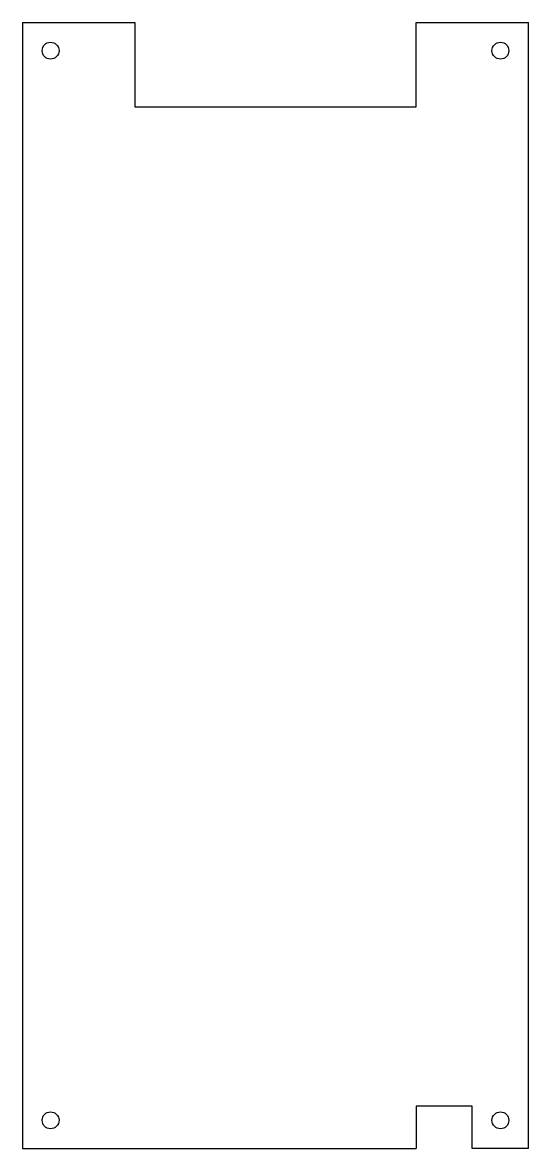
# Model space of a CAD drawing. Header units: inches. Extents: x -2.2 to 2.2, y -5 to 5.
import ezdxf

# ---------------------------------------------------------------- set-up
doc = ezdxf.new("R2010")
doc.units = ezdxf.units.IN
doc.header["$MEASUREMENT"] = 0
doc.layers.get('0').update_dxf_attribs({"lineweight": 25, "true_color": 0xffffff})

msp = doc.modelspace()

# ---------------------------------------------------------------- linework, layer by layer
for p, q in [((-2.25, 5), (-2.25, -5)), ((-2.25, 5), (-1.25, 5)), ((-1.25, 5), (-1.25, 4.25)), ((1.25, 4.25), (1.25, 5)), ((1.25, 5), (2.25, 5)), ((2.25, -5), (2.25, 5)), ((-1.25, 4.25), (1.25, 4.25)), ((1.75, -4.625), (1.25, -4.625)), ((1.25, -4.625), (1.25, -5)), ((1.75, -5), (1.75, -4.625)), ((-2.25, -5), (1.25, -5)), ((2.25, -5), (1.75, -5))]:
    msp.add_line(p, q)
for centre in [(-2, 4.75), (2, 4.75), (-2, -4.75), (2, -4.75)]:
    msp.add_circle(centre, 0.075)

doc.saveas('drawing.dxf')
